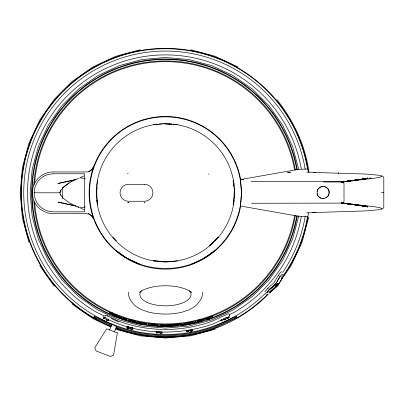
<?xml version="1.0" encoding="UTF-8"?>
<svg xmlns="http://www.w3.org/2000/svg" width="404" height="404" viewBox="0 0 404 404"><rect width="100%" height="100%" fill="white"/><g stroke="black" fill="none" stroke-linecap="round" stroke-linejoin="round"><path stroke-width="0.61" d="M344.006 199.116L344.006 185.855M381.477 209.227L383.088 208.535L383.8 207.292L383.8 177.679L383.088 176.437L381.477 175.745M282.149 275.038L281.947 276.831L281.245 278.159M170.124 324.983L170.15 325.846L167.584 326.154L161.933 326.452L159.636 325.871L162.671 325.781L162.691 324.917L163.711 324.841M161.933 325.846L161.964 324.983L162.691 324.917M97.016 186.805L96.758 192.794L97.016 198.778L97.798 204.722M234.158 192.794L233.896 198.778L233.113 204.722M157.969 326.008C157.025 324.351 153.56 325.205 151.758 324.69L151.758 324.346L148.228 323.927L148.228 324.851L151.758 325.271C151.843 324.503 154.429 324.75 154.419 325.584L157.969 326.008L157.969 324.654L155.621 324.18M344.127 199.682L343.728 202.586M229.235 314.105L228.745 313.756L227.169 314.216L212.191 321.2A136.648 136.648 0 0 1 118.72 321.2L107.302 315.872L105.368 315.423M97.399 180.79L96.349 192.794L97.399 204.793M233.517 204.793L234.567 192.794L233.517 180.79M307.459 216.17L307.318 217.806A144.051 144.051 0 0 1 284.174 274.382M116.19 328.154A144.051 144.051 0 0 0 214.726 328.154L234.8 318.796L236.805 317.514L237.113 316.903L235.769 316.781L234.108 317.317L214.165 326.624A142.42 142.42 0 0 1 116.746 326.624L96.208 317.095A3.283 0.924 25 0 0 94.339 316.706L93.799 316.903L94.011 317.413A3.283 0.702 25 0 0 95.551 318.498L96.263 318.862M151.758 324.69L151.853 323.488M151.758 325.271L151.853 324.412M298.364 215.898L298.319 216.221L240.41 206.01L241.496 192.794L240.345 179.588L298.319 169.367L307.181 168.998M226.558 317.276C226.296 319.822 231.048 317.494 228.826 316.17M146.334 323.968L146.692 323.952L146.536 324.801L139.431 323.604L146.354 324.553L146.516 323.705L143.435 323.013M188.501 330.235C188.416 330.947 186.608 331.184 186.754 330.31M146.536 324.801L138.88 323.831L136.062 322.549L139.819 323.316L140.021 322.473L141.471 322.69M132.063 319.902L129.8 319.311L129.563 320.261L128.305 320.074L129.563 320.448L130.219 321.089L134.971 322.554L135.178 321.71M134.971 322.554L132.972 321.478L134.845 322.038L135.052 321.013M134.724 322.301L134.926 321.463M138.88 323.185L139.087 322.347L140.021 322.473M132.972 321.291L133.189 320.2L132.972 321.291L134.845 322.038M298.702 216.286L292.597 239.067L282.628 260.444L269.104 279.765L252.424 296.44L233.108 309.969L211.731 319.933L188.951 326.038L165.458 328.093L141.961 326.038L119.18 319.933L97.803 309.969L78.487 296.44L61.812 279.765L48.283 260.444L38.314 239.067L32.209 216.286L30.154 192.794L32.209 169.296L38.314 146.516L48.283 125.144L61.812 105.823L78.487 89.148L97.803 75.619L119.18 65.65L141.961 59.55L165.458 57.489L188.951 59.55L211.731 65.65L233.108 75.619L252.424 89.148L269.104 105.823L282.628 125.144L292.597 146.516L298.702 169.296M308.505 218.019L301.955 242.476L291.254 265.423L280.623 280.598M60.57 190.41L59.928 192.794L60.651 195.39M155.853 331.492C155.798 333.098 160.772 331.992 156.601 332.77C154.146 332.573 160.54 333.987 158.418 331.421M283.451 275.493L283.85 274.064M126.694 320.069L126.694 319.402L123.291 318.377L123.291 319.044L126.694 320.069L126.952 319.241M122.043 318.913L117.392 316.852L121.841 317.928L113.155 314.777L113.155 314.428L109.651 312.59L109.651 313.509L117.402 317.428L122.043 318.913L122.346 318.099M109.489 330.245L111.716 324.412M114.312 332.088L116.539 326.255M116.832 316.322L117.165 315.529L119.382 316.236M116.655 316.281L117.165 315.529M223.872 318.493C223.306 320.63 226.998 319.246 225.215 317.973M113.155 314.428L113.504 313.64L112.014 312.853M113.155 314.777L113.504 313.64M186.209 330.3C185.997 332.093 190.441 329.932 187.613 331.588C184.194 331.401 190.037 332.669 189.067 330.124M301.313 242.678L301.485 242.304M156.479 331.507C156.06 332.492 158.888 332.411 157.964 331.477M282.123 278.29L283.32 275.967M281.588 271.554L280.017 272.993L278.417 275.321L274.008 282.694L267.655 288.441L264.857 291.819M267.731 291.34L266.923 292.663L267.1 292.193L267.155 292.86L266.978 292.435M88.264 213.373L91.935 216.488L93.728 218.902A7.636 7.636 0 0 0 86.466 213.64L53.232 213.64A20.846 20.846 0 0 1 32.386 192.794A20.846 20.846 0 0 1 53.232 171.947L86.466 171.947A7.636 7.636 0 0 0 93.728 166.685L92.89 167.998A47.177 21.574 5.7 0 1 89.557 171.407M93.728 166.685L91.935 169.099L88.713 171.887M279.997 276.695L281.31 274.786M63.014 187.557L60.358 191.243L59.928 192.794L34.133 192.794M236.724 316.559L234.487 318.12L214.468 327.447A143.304 143.304 0 0 1 116.443 327.447M208.838 318.211L208.52 318.155M218.084 236.951L214.034 241.37L209.615 245.42M209.878 245.733L218.397 237.214M276.993 285.072L269.917 291.536L267.554 292.107M63.009 187.441L69.15 182.79M63.019 187.471L71.685 181.239M160.231 331.719C158.626 333.446 162.837 333.805 161.544 331.83M220.422 320.498L220.917 320.13M139.451 292.168L139.239 292.319L144.051 289.542L150.046 287.522C160.156 285.168 170.761 285.168 180.866 287.522L186.86 289.542L191.673 292.319L191.461 292.168M203.434 258.575L214.266 250.96C187.062 274.301 143.839 274.326 116.645 250.965L127.487 258.56L139.481 264.155L127.487 258.555A75.942 75.942 0 0 1 107.282 143.981A75.942 75.942 0 0 1 223.629 143.981A75.942 75.942 0 0 1 203.424 258.56L191.435 264.171M208.282 174.255L208.671 173.988M70.66 181.805L71.69 181.184M106.429 318.554C104.192 320.17 109.651 322.094 108.615 319.362M71.877 181.492L76.043 179.437L58.09 183.472L74.892 179.866L79.149 178.134M83.946 175.907L80.628 177.492M127.437 173.493L128.164 173.144M229.371 314.575L234.411 312.221A137.905 137.905 0 0 0 301.268 216.741M227.654 317.206L213.191 323.947C179.129 335.633 140.279 335.214 107.666 319.261M234.886 318.751L237.481 317.544A144.051 144.051 0 0 0 267.761 294.203M207.757 319.695L209.216 318.908L206.303 319.902L207.757 319.695L207.484 318.877M186.951 323.043L182.739 324.457L182.85 325.316L185.083 325.19L196.475 322.523L196.278 321.685L195.117 321.725M196.475 322.523L191.794 322.7L182.85 325.316M208.918 317.514L212.206 316.11L212.494 316.923L212.494 317.847L207.656 319.918L202.838 320.7L209.196 318.655L208.918 317.514L209.196 318.655M209.196 318.337L212.494 316.923M160.009 331.482C157.348 333.209 163.408 334.557 162.125 331.871M207.444 318.574L208.04 318.332M203.141 319.938L202.601 319.867L208.918 317.832M206.141 318.978L206.898 318.726M190.415 330.098L192.041 329.831A1.641 0.601 -9 0 1 192.602 330.038C192.996 331.224 190.88 331.467 190.047 331.199C189.345 330.361 191.996 331.74 192.147 330.406L191.516 330.063L189.794 330.457M367.16 178.225L367.948 178.007L366.095 178.487M140.233 49.742L115.776 56.297L92.829 66.998L72.089 81.522L54.181 99.424L39.663 120.165L28.962 143.112L22.407 167.569L20.2 192.794L22.407 218.019L28.962 242.476M215.135 329.29L190.678 335.84L165.458 338.047L140.233 335.84L115.776 329.29M365.827 178.558L367.691 178.073M193.37 321.791L187.451 322.831L187.592 323.68M197.394 320.503L200.833 319.7L201.061 320.534L197.601 321.518L197.394 320.503L200.833 319.7M200.833 319.872L201.061 321.453L197.601 322.266L197.394 320.756L200.833 319.953L200.833 320.619M201.061 320.534L197.601 321.518M197.601 322.266L197.601 321.594L201.061 320.786M343.067 203.101L251.601 203.278M175.568 324.457L176.907 324.296M79.876 207.883L85.345 206.919M362.661 179.103L365.181 178.659L362.423 179.144M364.433 178.861L341.537 182.002L366.433 178.654L341.425 181.982M341.36 181.992L367.185 178.583L341.097 181.982M175.286 325.175C177.134 325.361 180.709 323.862 181.775 325.371L178.209 325.574C178.194 324.725 175.583 324.952 175.533 325.72L171.983 325.917L171.942 324.387L175.225 324.205L175.286 325.069L171.983 325.25L171.983 325.917M342.703 182.002L374.851 178.184L379.523 177.356L380.916 176.962L381.82 176.22L378.518 175.21L365.453 174.048L313.514 172.407M242.067 179.573L243.774 179.386L240.345 179.588M371.195 178.033L368.998 178.225L369.756 178.159M153.454 124.735L165.458 123.685L177.457 124.735M177.457 260.853L165.458 261.903L153.454 260.853M162.671 325.781L170.352 325.71L163.231 326.134L163.696 326.205L170.15 325.846M182.739 324.457L183.85 324.397M171.442 261.231L165.458 261.494L159.469 261.231L153.525 260.449M166.63 324.68L169.988 324.695M131.224 327.412C127.457 328.598 134.724 331.078 132.638 327.846M105.803 318.069L104.409 318.286L103.475 318.908L102.954 318.665L103.399 318.241L105.126 317.802L103.091 316.852L105.878 317.897M306.697 212.863L315.903 212.615M312.358 212.59L365.453 210.923L378.518 209.762L381.82 208.752L380.916 208.01L379.523 207.616L374.851 206.787L343.319 203.04M250.97 181.694L342.294 181.694M323.629 182.002L343.072 181.997M381.457 192.486L383.8 192.486M265.812 294.077L267.029 294.087M306.697 172.109L315.903 172.357M298.319 216.221L307.181 216.589M165.458 124.094L171.442 124.356M151.853 323.826L154.944 324.094M127.911 326.498L127.073 326.644L127.578 327.306L126.71 327.402L126.649 327.821A1.566 0.545 15 0 0 127.119 328.22C127.826 329.002 130.724 328.659 128.82 327.639L129.583 327.326L128.427 326.599M161.964 324.983L159.848 325.134M140.173 322.71L140.789 322.771M107.323 318.796C104.702 319.205 108.565 322.018 108.206 319.342M341.097 202.99L367.185 206.388L341.36 202.98M341.425 202.99L366.433 206.318L341.521 202.985L365.62 206.237L342.143 203.045M341.537 202.97L364.433 206.111L342.092 202.98L363.171 205.954M145.42 323.548L146.516 323.705M139.819 323.316L146.354 324.553M362.423 205.828L365.181 206.313M80.012 177.725L85.345 178.669M364.943 206.272L366.928 206.681L366.357 206.55M131.527 327.447L132.421 327.725M365.827 206.414L367.948 206.964L366.095 206.484M137.148 321.791L139.087 322.347M132.972 321.034L129.563 320.261M190.678 49.742L215.135 56.297L238.082 66.998M367.691 206.898L366.529 206.555M133.189 320.453L134.123 320.731M107.302 315.872L107.929 316.165M77.629 206.813L79.149 207.449L74.917 205.717L58.09 202.111L76.043 206.151L70.498 203.343M114.004 314.201L116.993 315.489M80.628 208.095L83.946 209.681M111.297 318.504L118.483 321.857M105.06 316.211L96.505 312.221A137.905 137.905 0 0 1 86.355 79.825A137.905 137.905 0 0 1 301.268 168.847M111.903 325.331L95.869 317.822A3.283 0.702 25 0 1 94.324 316.736L94.193 316.559M111.065 325.765L93.43 317.544A144.051 144.051 0 0 1 83.603 74.26A144.051 144.051 0 0 1 307.631 169.629M110.736 326.942L92.829 318.589L72.089 304.066M70.15 203.384L62.6 197.763M107.833 319.003L108.105 319.221M281.699 274.023L282.411 274.538M278.417 275.321L279.124 275.846M267.655 288.441L268.322 289.011M225.796 317.781C227.401 319.205 223.422 321.109 223.286 318.993M112.827 236.951L116.877 241.37M60.358 194.344L63.014 198.026M276.73 99.424C293.435 120.518 305.611 145.642 308.939 172.493M39.663 265.423L54.181 286.163M105.252 315.797L105.207 315.544M228.583 316.559C229.906 317.696 227.053 319.029 227.033 317.286M221.862 319.574L222.483 320.907L221.968 321.15L221.321 319.761M343.728 182.386L344.127 185.29M207.818 318.246L208.09 319.064M207.383 318.423L207.656 319.241M197.394 320.756L197.601 321.594M191.622 321.852L191.794 322.7M233.113 180.861L233.896 186.805M181.775 325.371L181.467 323.988L175.225 324.205M175.467 324.861L175.533 325.72M170.321 324.877L170.352 325.74M202.49 292.082C202.965 297.935 198.889 302.823 194.844 306.54L189.264 309.752L182.148 312.161C171.2 314.711 159.716 314.711 148.768 312.161L141.647 309.752L136.067 306.54C132.022 302.823 127.947 297.935 128.422 292.082M317.024 191.415A6.151 6.151 0 0 1 326.614 187.446A6.151 6.151 0 0 1 326.159 197.814M324.154 198.546A6.151 6.151 0 0 1 322.018 198.546M320.978 198.268A6.151 6.151 0 0 1 318.372 196.44M317.756 195.561A6.151 6.151 0 0 1 317.024 193.551M328.699 194.531A5.974 5.974 0 0 1 321.372 198.207A5.974 5.974 0 0 1 317.271 191.107A5.974 5.974 0 0 1 324.119 186.603M325.129 186.87A5.974 5.974 0 0 1 326.922 187.911M327.659 188.648A5.974 5.974 0 0 1 328.967 193.521M308.489 212.908A144.44 144.44 0 0 1 283.775 275.639M268.483 294.031A144.44 144.44 0 0 1 116.054 328.523M111.358 326.72A144.44 144.44 0 0 1 76.27 79.174A144.44 144.44 0 0 1 308.404 172.053M305.242 216.191A141.733 141.733 0 0 1 282.613 272.559M265.675 293.011A141.733 141.733 0 0 1 46.819 270.332A141.733 141.733 0 0 1 113.893 60.772A141.733 141.733 0 0 1 305.242 169.397M234.189 200.02A69.109 69.109 0 0 1 215.17 240.799M213.463 242.506A69.109 69.109 0 0 1 171.478 261.641M169.069 261.807A69.109 69.109 0 0 1 161.842 261.807M159.434 261.641A69.109 69.109 0 0 1 157.03 261.388M155.833 261.226A69.109 69.109 0 0 1 117.019 242.087M116.165 241.228A69.109 69.109 0 0 1 96.728 200.02M96.516 197.612A69.109 69.109 0 0 1 96.516 187.976M96.667 186.168A69.109 69.109 0 0 1 157.631 124.129M158.833 124.003A69.109 69.109 0 0 1 162.448 123.75M163.65 123.705A69.109 69.109 0 0 1 167.261 123.705M168.463 123.75A69.109 69.109 0 0 1 172.084 124.003M173.286 124.129A69.109 69.109 0 0 1 234.189 185.567M234.35 187.37A69.109 69.109 0 0 1 234.35 198.213M296.763 215.948A133.335 133.335 0 0 1 212.236 317.65M203.303 320.645A133.335 133.335 0 0 1 200.879 321.337M197.829 322.134A133.335 133.335 0 0 1 195.991 322.584M191.072 323.644A133.335 133.335 0 0 1 188.607 324.099M184.274 324.791A133.335 133.335 0 0 1 181.78 325.124M178.018 325.533A133.335 133.335 0 0 1 174.876 325.791M172.362 325.947A133.335 133.335 0 0 1 169.847 326.053M168.589 326.089A133.335 133.335 0 0 1 166.084 326.124M159.807 326.008A133.335 133.335 0 0 1 157.924 325.912M154.777 325.7A133.335 133.335 0 0 1 151.641 325.407M149.758 325.2A133.335 133.335 0 0 1 146.642 324.791M137.375 323.134A133.335 133.335 0 0 1 134.921 322.584M132.472 321.983A133.335 133.335 0 0 1 118.094 317.428M115.17 316.281A133.335 133.335 0 0 1 112.847 315.307M109.964 314.029A133.335 133.335 0 0 1 83.911 87.299A133.335 133.335 0 0 1 296.763 169.64M294.617 215.569A131.154 131.154 0 0 1 34.678 202.677M34.678 182.906A131.154 131.154 0 0 1 294.617 170.018M240.632 206.05A76.336 76.336 0 0 1 123.508 256.57A76.336 76.336 0 0 1 123.508 129.017A76.336 76.336 0 0 1 240.632 179.538M62.438 198.369A103.166 103.166 0 0 1 62.408 187.835M295.324 215.691A131.876 131.876 0 0 1 33.83 200.869M33.795 185.34A131.876 131.876 0 0 1 295.324 169.892M297.223 216.029A133.8 133.8 0 0 1 207.651 319.766M203.434 321.089A133.8 133.8 0 0 1 185.588 325.069M183.714 325.341A133.8 133.8 0 0 1 180.578 325.735M178.694 325.937A133.8 133.8 0 0 1 32.689 209.373A133.8 133.8 0 0 1 145.541 60.484A133.8 133.8 0 0 1 297.223 169.559M189.461 290.648A25.543 11.317 0 0 1 165.458 305.833A25.543 11.317 0 0 1 141.456 290.648M308.065 217.347L308.015 217.928L308.065 217.347M130.714 328.245C132.002 331.967 133.673 325.659 130.714 328.245M117.347 332.871L113.65 354.661L113.256 355.212L110.464 356.464L96.112 350.985L94.864 348.187L94.935 347.516L106.707 328.811L117.347 332.871M229.487 315.11L229.27 315.812L229.487 315.11M279.977 276.629L275.73 284.073L267.403 291.521L275.73 284.073L269.13 289.592L275.589 283.962L279.977 276.629M282.229 278.361L277.821 285.729L277.553 285.517L282.229 278.361M276.296 284.896L275.907 285.436A2.065 0.54 -49.9 0 0 276.2 286.36A2.065 0.54 -49.9 0 0 278.235 283.931A2.065 0.54 -49.9 0 0 277.235 283.85L276.77 284.33L277.149 284.158A1.475 0.389 -49.9 0 1 277.866 284.219A1.475 0.389 -49.9 0 1 276.412 285.951A1.475 0.389 -49.9 0 1 276.205 285.29L276.296 284.896M128.967 328.2C128.442 329.023 126.189 327.543 127.805 327.503A0.858 0.298 15 0 1 128.775 327.851L128.967 328.2M129.022 327.285C127.129 327.947 127.735 325.75 129.022 327.285M276.69 284.426L276.371 284.81L276.74 285.098L277.063 284.714L276.69 284.426M271.357 291.269L269.412 293.117L277.72 285.648L271.357 291.269M189.643 323.442L188.284 324.089L191.021 323.452L189.643 323.442M163.388 325.952L166.741 325.821L163.388 325.952M290.027 172.124L287.572 172.685L290.37 172.336L290.027 172.124M365.62 178.735L341.526 182.007L365.62 178.735M53.353 173.755L48.313 174.422A19.018 19.018 0 0 0 48.313 211.166L53.353 211.827L84.658 211.827L84.658 173.755L53.353 173.755M144.778 202.419L144.445 202.419L144.778 202.419M338.754 173.114L338.274 173.124L338.754 173.114M144.576 184.31L128.376 184.31A8.479 8.363 -90 0 0 120.013 192.784A8.479 8.363 -90 0 0 128.376 201.263L144.576 201.263A8.479 8.363 -90 0 0 152.939 192.784A8.479 8.363 -90 0 0 144.576 184.31M128.714 202.419L127.851 202.414L128.714 202.419M126.694 319.145L123.291 318.12L126.694 319.145"/></g></svg>
